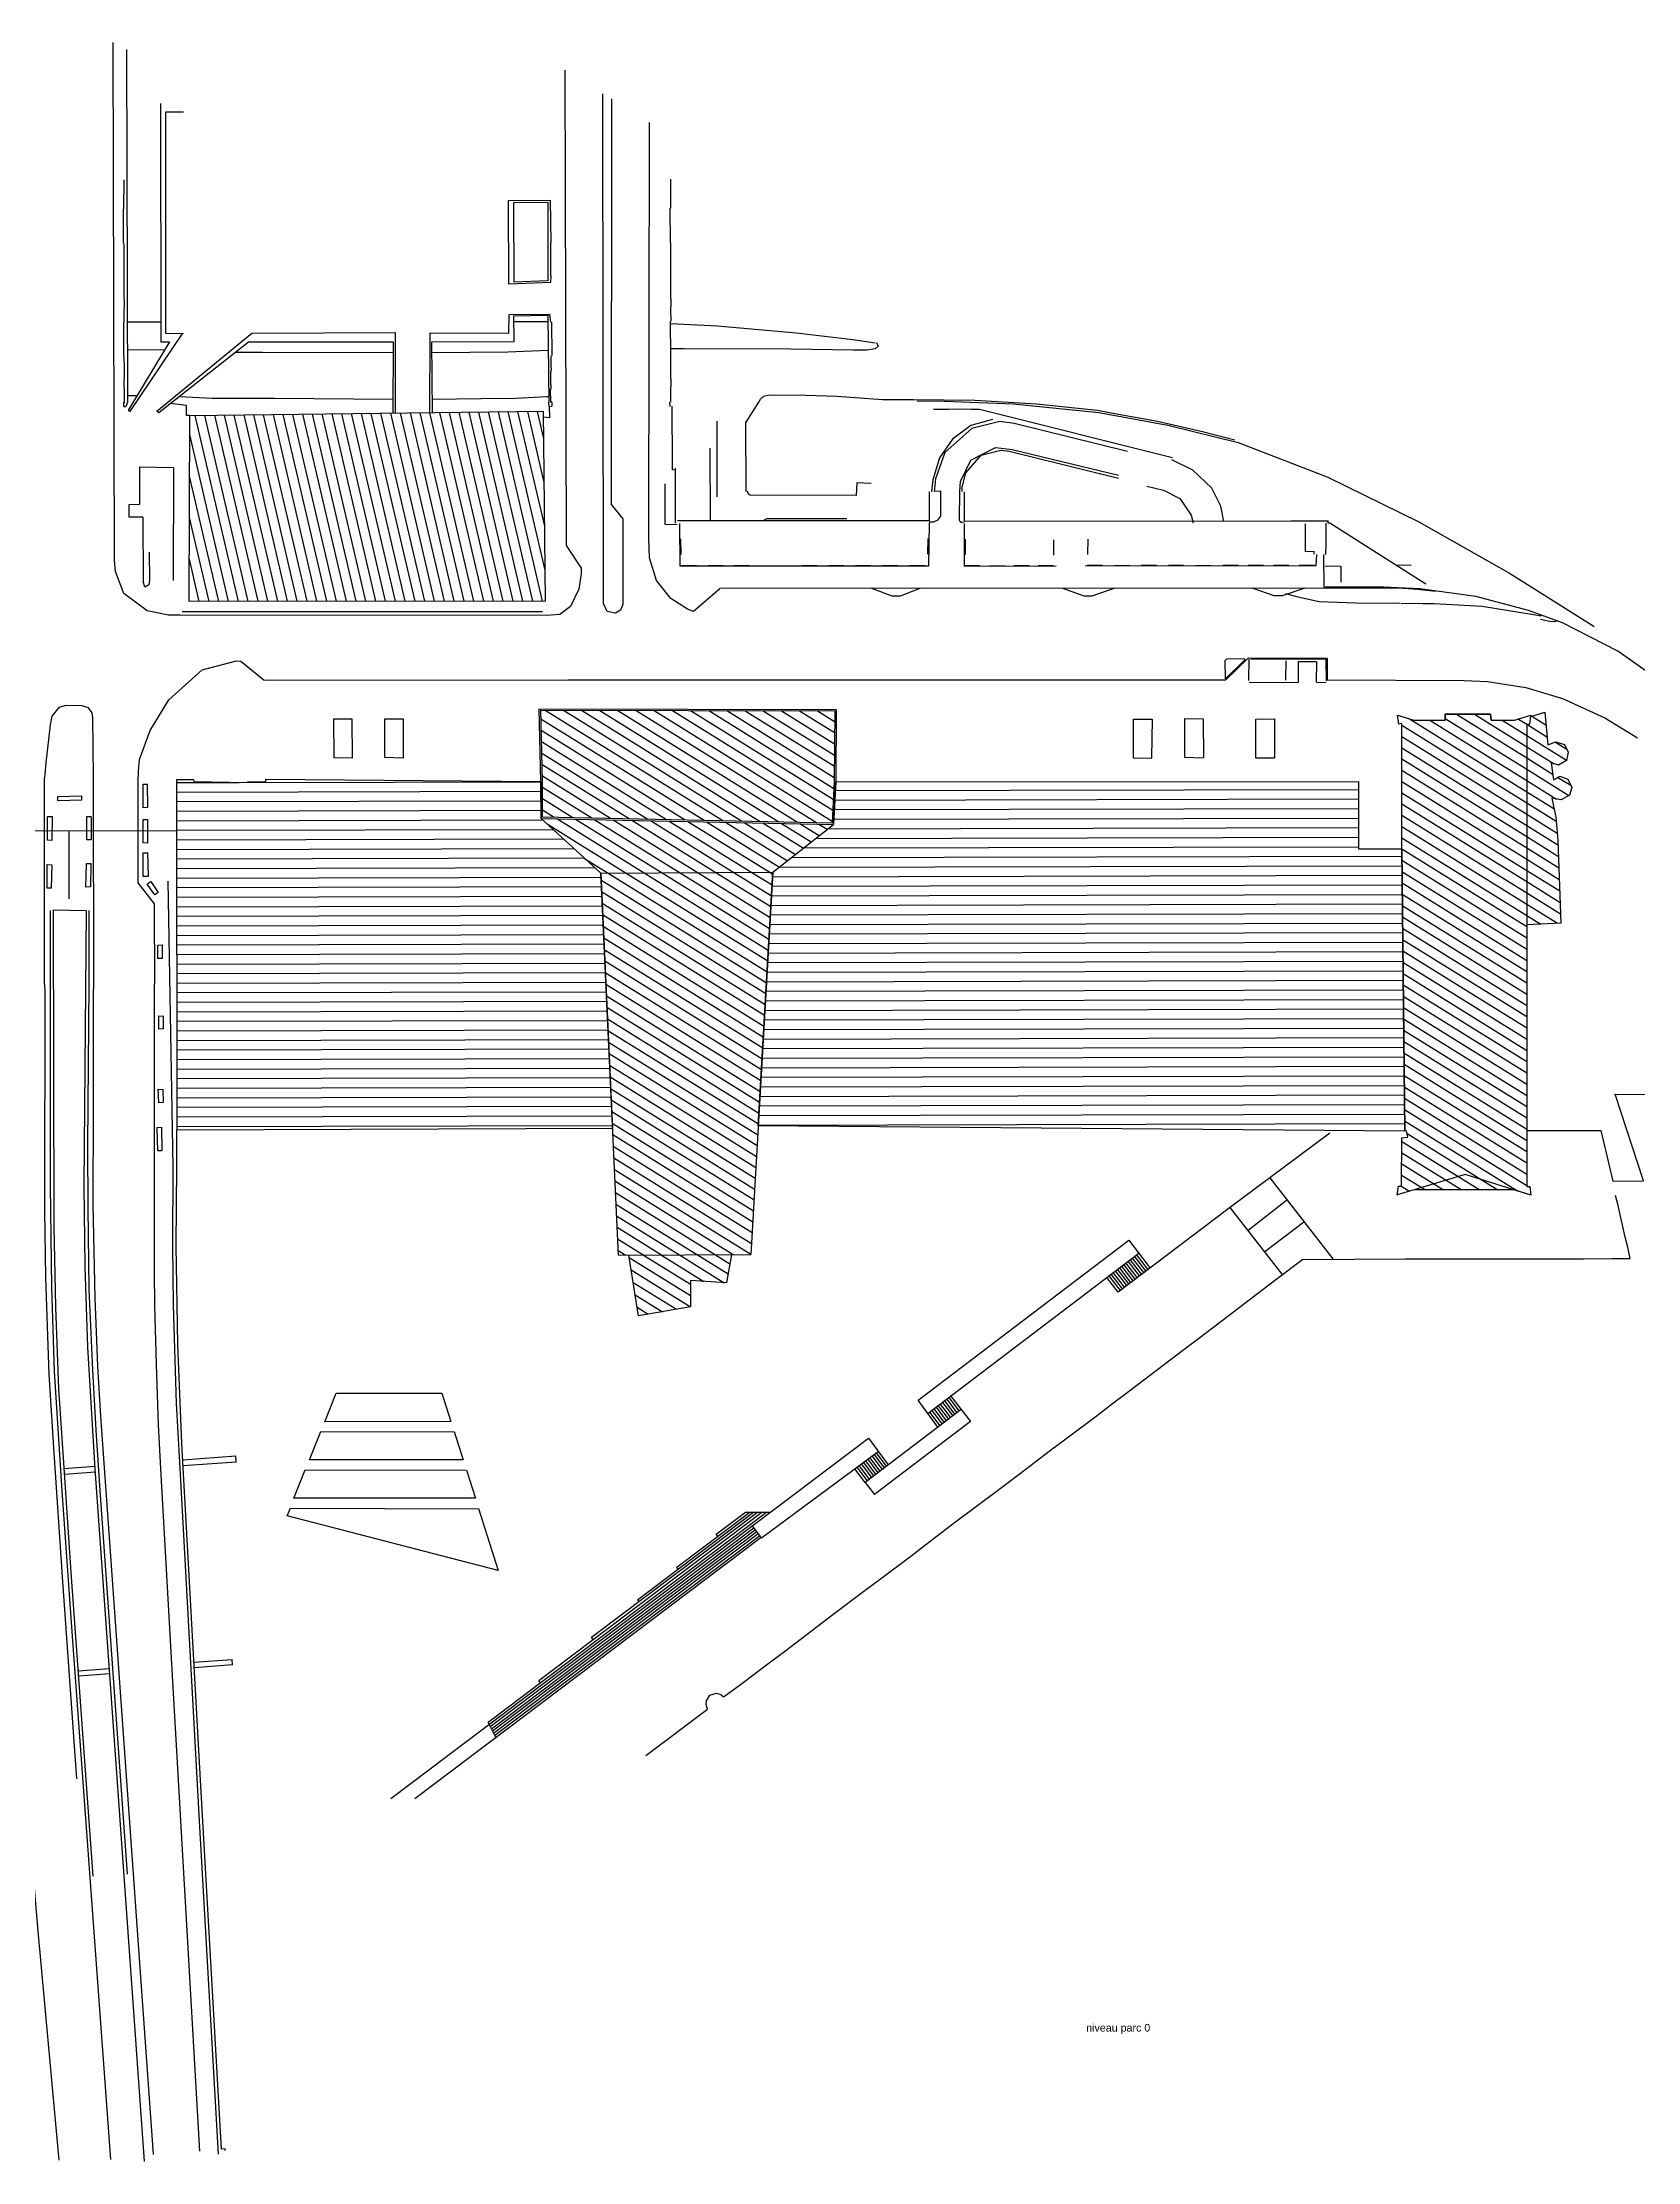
# Model space of a CAD drawing. Header units: millimetres. Extents: x 197581 to 283285, y -61110 to -31602.
# Drawn here: x 238028 to 258900, y -61034 to -33304 of the extents above; entities that cross this region are included whole.
import ezdxf

# ---------------------------------------------------------------- set-up
doc = ezdxf.new("R2010")
doc.units = ezdxf.units.MM
for name, color, linetype in [('CUDL_BA', 7, 'Continuous'), ('CUDL_BO', 7, 'Continuous'), ('CUDL_BR', 7, 'Continuous'), ('CUDL_BT', 7, 'Continuous'), ('CUDL_FACADES', 7, 'Continuous'), ('CUDL_LA', 7, 'Continuous'), ('CUDL_MU', 7, 'Continuous'), ('CUDL_PO', 7, 'Continuous'), ('CUDL_SM', 7, 'Continuous'), ('CUDL_SP', 7, 'Continuous'), ('hachuresbatit', 8, 'Continuous'), ('PORTZY', 7, 'Continuous'), ('VASCONI', 7, 'Continuous')]:
    doc.layers.add(name, color=color, linetype=linetype)
doc.styles.add('FIN', font='ARIAL.TTF', dxfattribs={"height": 1})
pattern_1 = [(180.13054182, (-6430472.31, -72703999.2), (0.28479782, -124.99967556), [])]
pattern_2 = [(148.13054182, (-6430472.31, -72703999.2), (-65.99821385, -106.15665673), [])]

msp = doc.modelspace()

# ---------------------------------------------------------------- hatches: boundary and pattern name
at = {"layer": 'hachuresbatit'}
h = msp.add_hatch(dxfattribs=at)
h.set_pattern_fill('ANSI31', color=256, scale=1000, angle=58.1305, style=0)
h.set_pattern_definition([(103.13054182, (-6430472.31, -72703999.2), (-121.7318764, -28.39630728), [])])
h.paths.add_polyline_path([(239957, -38187), (244586, -38131), (244610, -40615), (239950, -40618)])
h = msp.add_hatch(dxfattribs=at)
h.set_pattern_fill('ANSI31', color=256, scale=1000, angle=135.1305, style=0)
h.set_pattern_definition(pattern_1)
h.paths.add_polyline_path([(239792, -47539), (239786, -42951), (240006, -42947), (240010, -42977), (240714, -42988), (240713, -42978), (240950, -42976), (240952, -42944), (244552, -42974), (244553, -43457), (245333, -44175), (245488, -47514)])
h = msp.add_hatch(dxfattribs=at)
h.set_pattern_fill('ANSI31', color=256, scale=1000, angle=135.1305, style=0)
h.set_pattern_definition(pattern_1)
h.paths.add_polyline_path([(255853, -47550), (247395, -47481), (247584, -44163), (248379, -43537), (248409, -42981), (255250, -42973), (255248, -43858), (255813, -43858)])
at = {"layer": 'PORTZY'}
h = msp.add_hatch(dxfattribs=at)
h.set_pattern_fill('ANSI31', color=8, scale=1000, angle=103.1305, style=0)
h.set_pattern_definition(pattern_2)
h.paths.add_polyline_path([(248360, -43516), (248389, -42980), (248395, -42051), (244548, -42042), (244572, -42974), (244573, -43437)])
h = msp.add_hatch(dxfattribs=at)
h.set_pattern_fill('ANSI31', color=8, scale=1000, angle=103.1305, style=0)
h.set_pattern_definition(pattern_2)
h.paths.add_polyline_path([(247584, -44163), (248379, -43537), (244553, -43457), (245333, -44175)])
h = msp.add_hatch(dxfattribs=at)
h.set_pattern_fill('ANSI31', color=8, scale=1000, angle=103.1305, style=0)
h.set_pattern_definition(pattern_2)
h.paths.add_polyline_path([(247584, -44163), (245333, -44175), (245488, -47514), (245487, -47514), (245564, -49174), (247299, -49164)])
h = msp.add_hatch(dxfattribs=at)
h.set_pattern_fill('ANSI31', color=8, scale=1000, angle=103.1305, style=0)
h.set_pattern_definition(pattern_2)
h.paths.add_polyline_path([(245702, -49173), (245828, -49967), (246508, -49849), (246509, -49504), (246981, -49535), (247046, -49166)])
at = {"layer": 'VASCONI'}
h = msp.add_hatch(dxfattribs=at)
h.set_pattern_fill('ANSI31', color=8, scale=1000, angle=103.1305, style=0)
h.set_pattern_definition(pattern_2)
edge = h.paths.add_edge_path()
edge.add_line((257449, -42221), (257449, -48275))
edge.add_line((257449, -48275), (257489, -48275))
edge.add_line((257489, -48275), (257503, -48386))
edge.add_line((257503, -48386), (257290, -48320))
edge.add_line((257290, -48320), (255973, -48320))
edge.add_line((255973, -48320), (255756, -48385))
edge.add_line((255756, -48385), (255773, -48268))
edge.add_line((255773, -48268), (255812, -48269))
edge.add_line((255812, -48269), (255815, -47637))
edge.add_line((255815, -47637), (255895, -47628))
edge.add_line((255895, -47628), (255878, -47547))
edge.add_line((255878, -47547), (255853, -47550))
edge.add_line((255853, -47550), (255813, -43858))
edge.add_line((255813, -43858), (255814, -42218))
edge.add_line((255814, -42218), (255774, -42223))
edge.add_line((255774, -42223), (255759, -42105))
edge.add_line((255759, -42105), (255973, -42173))
edge.add_line((255973, -42173), (256384, -42173))
edge.add_line((256384, -42173), (256384, -42094))
edge.add_line((256384, -42094), (256974, -42095))
edge.add_line((256974, -42095), (256984, -42174))
edge.add_line((256984, -42174), (257289, -42173))
edge.add_line((257289, -42173), (257503, -42108))
h = msp.add_hatch(dxfattribs=at)
h.set_pattern_fill('ANSI31', color=8, scale=1000, angle=103.1305, style=0)
h.set_pattern_definition(pattern_2)
h.paths.add_polyline_path([(257855, -43744), (257828, -43442), (257778, -43195), (257901, -43213), (258008, -43154), (258039, -43055), (257989, -42946), (257882, -42907), (257799, -42954), (257768, -42732), (257867, -42760), (257969, -42699), (257992, -42591), (257944, -42493), (257831, -42457), (257724, -42497), (257685, -42069), (257502, -42123), (257488, -42226), (257449, -42221), (257449, -44850), (257897, -44827)])

# ---------------------------------------------------------------- linework, layer by layer
for p, q in [((236965, -43620), (239787, -43616)), ((238376, -43618), (238375, -44512))]:
    msp.add_line(p, q)
at = {"layer": 'CUDL_BA'}
for p, q in [((239527, -38129), (240767, -37108)), ((240767, -37108), (242643, -37099)), ((242643, -37099), (242645, -38154)), ((244681, -38011), (244678, -37840)), ((238136, -47512), (238134, -44662)), ((238635, -45627), (238618, -47732)), ((238133, -48260), (238136, -47512)), ((238618, -47732), (238621, -48559)), ((238151, -49594), (238133, -48260)), ((238621, -48559), (238638, -49617)), ((249619, -51241), (252375, -49146)), ((238189, -50695), (238151, -49594)), ((238638, -49617), (238682, -50674)), ((238286, -52257), (238189, -50695)), ((238682, -50674), (238729, -51465)), ((238729, -51465), (238778, -52253)), ((247438, -52871), (248965, -51741)), ((238417, -54101), (238286, -52257)), ((238778, -52253), (239139, -57273))]:
    msp.add_line(p, q, dxfattribs=at)
for points in [[(239873, -34217, 0), (239639, -34216, 0), (239638, -37110, 0), (239874, -37113, 0)], [(239097, -35267, 0), (239097, -35104, 0)], [(246249, -35255, 0), (246249, -35093, 0)], [(239096, -35482, 0), (239096, -35323, 0)], [(244679, -36360, 0), (244677, -36447, 0), (244130, -36469, 0), (244126, -35371, 0), (244672, -35370, 0), (244681, -35926, 0)], [(246249, -35473, 0), (246250, -35312, 0)], [(239099, -36092, 0), (239097, -35934, 0)], [(244679, -36084, 0), (244681, -35926, 0)], [(246253, -36084, 0), (246250, -35922, 0)], [(239100, -36311, 0), (239098, -36150, 0)], [(244680, -36304, 0), (244680, -36141, 0)], [(246251, -36300, 0), (246253, -36142, 0)], [(239101, -36745, 0), (239097, -36583, 0)], [(239099, -36527, 0), (239098, -36368, 0)], [(246252, -36519, 0), (246250, -36358, 0)], [(246254, -36736, 0), (246253, -36577, 0)], [(239099, -36967, 0), (239100, -36801, 0)], [(243099, -38149, 0), (243104, -37104, 0), (244132, -37109, 0), (244136, -36864, 0), (244665, -36860, 0), (244675, -36965, 0)], [(246254, -36952, 0), (246252, -36794, 0)], [(239862, -37107, 0), (239169, -38137, 0)], [(239103, -37578, 0), (239100, -37413, 0)], [(244685, -37563, 0), (244685, -37404, 0)], [(246252, -37566, 0), (246253, -37402, 0)], [(239100, -37795, 0), (239101, -37632, 0)], [(244681, -37783, 0), (244683, -37619, 0)], [(246255, -37784, 0), (246251, -37623, 0)], [(239102, -38014, 0), (239103, -37850, 0)], [(246251, -38010, 0), (246252, -37840, 0)], [(246379, -39798, 0), (246382, -40003, 0)], [(249614, -39999, 0), (249616, -39796, 0)], [(250102, -39803, 0), (250101, -40003, 0)], [(251261, -40014, 0), (251260, -39811, 0)], [(251707, -39806, 0), (251704, -40005, 0)], [(246390, -40147, 0), (246588, -40150, 0)], [(246740, -40148, 0), (246937, -40150, 0)], [(247075, -40148, 0), (247280, -40145, 0)], [(247603, -40147, 0), (247805, -40151, 0)], [(247963, -40147, 0), (248161, -40148, 0)], [(248316, -40149, 0), (248515, -40148, 0)], [(248666, -40148, 0), (248868, -40149, 0)], [(249015, -40147, 0), (249217, -40149, 0)], [(249374, -40148, 0), (249576, -40148, 0)], [(250095, -40145, 0), (250300, -40147, 0)], [(250413, -40151, 0), (250615, -40148, 0)], [(250738, -40147, 0), (250941, -40148, 0)], [(251058, -40146, 0), (251258, -40147, 0)], [(251696, -40146, 0), (251897, -40144, 0)], [(252050, -40147, 0), (252254, -40143, 0)], [(252404, -40146, 0), (252604, -40144, 0)], [(252761, -40144, 0), (252960, -40143, 0)], [(253114, -40147, 0), (253316, -40145, 0)], [(253473, -40143, 0), (253675, -40141, 0)], [(253804, -40146, 0), (254005, -40145, 0)], [(254135, -40144, 0), (254338, -40146, 0)], [(254473, -40145, 0), (254674, -40143, 0)], [(240331, -60937, 0), (240089, -56653, 0), (239825, -51882, 0), (239785, -51115, 0), (239746, -49822, 0), (239736, -49050, 0), (239738, -48015, 0), (239675, -44278, 0)], [(253804, -48847, 0), (254304, -48452, 0)], [(254530, -48747, 0), (254023, -49128, 0)]]:
    msp.add_polyline3d(points, dxfattribs=at)
at = {"layer": 'CUDL_BO'}
for p, q in [((239146, -37924), (239267, -37924)), ((239819, -37937), (240252, -37959))]:
    msp.add_line(p, q, dxfattribs=at)
for points in [[(239828, -40799, 0), (239678, -40800, 0), (239400, -40742, 0), (239093, -40516, 0), (238985, -40225, 0), (238974, -40079, 0), (238955, -33304, 0)], [(244866, -33666, 0), (244880, -39887, 0), (245078, -40184, 0), (245076, -40256, 0), (245046, -40458, 0), (244937, -40687, 0), (244798, -40788, 0), (244680, -40800, 0)], [(245472, -39351, 0), (245625, -39540, 0), (245625, -40659, 0), (245594, -40731, 0), (245528, -40773, 0), (245418, -40751, 0), (245369, -40647, 0), (245363, -33975, 0)], [(245473, -34044, 0), (245471, -39352, 0)], [(246892, -40452, 0), (246549, -40751, 0), (246470, -40718, 0), (246252, -40582, 0), (246063, -40344, 0), (245973, -40049, 0), (245965, -39794, 0), (245971, -34353, 0)], [(239623, -37333, 0), (239144, -37325, 0)], [(242619, -37367, 0), (240908, -37363, 0), (240553, -37360, 0)], [(244646, -37337, 0), (244118, -37355, 0), (243125, -37368, 0)], [(248941, -37231, 0), (248962, -37277, 0), (248925, -37314, 0), (248816, -37333, 0), (248640, -37330, 0), (247820, -37317, 0), (246415, -37315, 0), (246248, -37315, 0)], [(240252, -37959, 0), (241067, -37961, 0), (242615, -37972, 0)], [(243130, -37970, 0), (243764, -37962, 0), (244222, -37957, 0), (244625, -37938, 0), (244652, -37937, 0)], [(247238, -38272, 0), (247402, -38011, 0), (247425, -37970, 0), (247467, -37931, 0), (247520, -37918, 0), (247619, -37914, 0), (248018, -37920, 0), (248421, -37931, 0), (248723, -37954, 0), (249020, -37975, 0), (249425, -37977, 0), (249823, -37979, 0), (250230, -37985, 0), (251034, -38033, 0), (251828, -38117, 0), (252106, -38168, 0)], [(252106, -38168, 0), (252620, -38261, 0), (253205, -38394, 0), (253629, -38506, 0)], [(253865, -40447, 0), (246891, -40451, 0)], [(249507, -40450, 0), (249250, -40550, 0), (249148, -40550, 0), (248879, -40450, 0)], [(252048, -40449, 0), (251760, -40550, 0), (251657, -40550, 0), (251379, -40450, 0)], [(255774, -40447, 0), (255767, -40447, 0), (253865, -40448, 0)], [(254544, -40446, 0), (254250, -40547, 0), (254144, -40547, 0), (253869, -40448, 0)], [(256254, -40487, 0), (256020, -40463, 0), (255774, -40447, 0)], [(244680, -40800, 0), (239832, -40803, 0)], [(239283, -42982, 0), (239285, -42844, 0), (239298, -42688, 0), (239439, -42306, 0), (239681, -41908, 0), (240120, -41513, 0), (240568, -41397, 0), (240625, -41400, 0), (240929, -41648, 0), (244903, -41646, 0)], [(253513, -41643, 0), (253811, -41358, 0), (254837, -41361, 0)], [(254837, -41361, 0), (254838, -41644, 0), (256629, -41655, 0), (256934, -41667, 0), (257437, -41747, 0), (257917, -41891, 0), (258472, -42143, 0), (258898, -42403, 0)], [(244903, -41646, 0), (253513, -41646, 0)], [(238055, -42939, 0), (238063, -42888, 0), (238068, -42829, 0), (238077, -42730, 0), (238135, -42233, 0), (238155, -42120, 0), (238253, -42002, 0), (238337, -41977, 0), (238545, -41982, 0), (238621, -42005, 0), (238675, -42078, 0), (238685, -42141, 0), (238695, -42909, 0)]]:
    msp.add_polyline3d(points, dxfattribs=at)
at = {"layer": 'CUDL_BR'}
for points in [[(249629, -39591, 0), (249623, -40158, 0), (246371, -40157, 0), (246368, -39601, 0)], [(251293, -40158, 0), (250091, -40161, 0), (250094, -39599, 0)], [(254699, -40004, 0), (254692, -40155, 0), (251670, -40157, 0)], [(254798, -40446, 0), (254796, -40005, 0)]]:
    msp.add_polyline3d(points, dxfattribs=at)
at = {"layer": 'CUDL_BT'}
for p, q in [((239092, -38013), (239102, -38014)), ((239095, -38070), (239122, -38068)), ((239143, -38011), (239122, -38068)), ((239169, -38137), (239153, -38113)), ((239527, -38129), (239551, -38148)), ((239957, -38187), (239914, -38186)), ((244660, -38070), (244653, -38011)), ((244660, -38070), (244696, -38063)), ((244694, -38012), (244681, -38011)), ((257448, -47642), (257448, -47642))]:
    msp.add_line(p, q, dxfattribs=at)
at = {"layer": 'CUDL_FACADES'}
for p, q in [((239950, -40618), (239957, -38187)), ((239957, -38187), (244586, -38131)), ((244610, -40615), (244586, -38131)), ((239163, -39349), (239304, -39346)), ((239164, -39515), (239163, -39349)), ((239344, -39516), (239164, -39515)), ((244610, -40615), (239950, -40618)), ((252245, -48975), (252522, -49341)), ((250050, -51192), (250171, -51351)), ((248795, -52146), (248916, -52305)), ((247438, -52871), (247319, -52713))]:
    msp.add_line(p, q, dxfattribs=at)
for points in [[(249631, -39183, 0), (249629, -39562, 0), (246337, -39564, 0)], [(250092, -39569, 0), (250093, -39185, 0)], [(254363, -39570, 0), (250093, -39571, 0)], [(254854, -39570, 0), (254363, -39570, 0)], [(256128, -40393, 0), (254874, -39594, 0), (254853, -39593, 0), (254852, -39573, 0)], [(254462, -41669, 0), (254465, -41404, 0), (254696, -41404, 0)], [(254697, -41404, 0), (254696, -41673, 0)], [(256984, -42174, 0), (256974, -42095, 0), (256384, -42094, 0), (256384, -42173, 0)], [(255813, -43515, 0), (255813, -43150, 0)], [(258575, -48205, 0), (258979, -48202, 0)], [(258676, -48664, 0), (258644, -48522, 0)], [(258739, -48937, 0), (258707, -48796, 0)], [(258564, -49218, 0), (258803, -49216, 0), (258770, -49069, 0)], [(254168, -49492, 0), (254521, -49227, 0)], [(254521, -49228, 0), (255864, -49219, 0)], [(256050, -49221, 0), (256186, -49222, 0)], [(256369, -49221, 0), (258036, -49221, 0)], [(258191, -49220, 0), (258564, -49218, 0)], [(253555, -49958, 0), (253761, -49800, 0)], [(252946, -50422, 0), (253154, -50262, 0)], [(252030, -51114, 0), (252237, -50959, 0)], [(251418, -51575, 0), (251833, -51266, 0)], [(250809, -52037, 0), (251220, -51726, 0)], [(250197, -52497, 0), (250611, -52189, 0)], [(249587, -52960, 0), (249999, -52647, 0)], [(248975, -53421, 0), (249389, -53111, 0)], [(248369, -53876, 0), (248776, -53570, 0)], [(247756, -54344, 0), (248166, -54033, 0)], [(247145, -54805, 0), (247556, -54493, 0)], [(246849, -54904, 0), (246904, -54920, 0), (246941, -54952, 0)], [(245922, -55720, 0), (246732, -55115, 0)], [(246732, -55115, 0), (246712, -55051, 0), (246716, -55005, 0)]]:
    msp.add_polyline3d(points, dxfattribs=at)
at = {"layer": 'CUDL_LA'}
for p, q in [((239574, -34105), (239578, -37224)), ((244197, -36880), (244641, -36873)), ((244202, -37217), (244197, -36880)), ((244641, -36873), (244653, -38011)), ((239690, -37221), (239153, -38113)), ((239551, -38148), (240727, -37223)), ((239578, -37224), (239690, -37221)), ((240727, -37223), (242620, -37222)), ((242620, -37222), (242614, -38154)), ((243124, -37223), (244202, -37217)), ((243132, -38148), (243124, -37223)), ((239426, -39972), (239429, -40342)), ((239371, -40433), (239346, -40353)), ((239423, -40402), (239371, -40433)), ((239429, -40342), (239423, -40402)), ((238056, -45609), (238055, -42939)), ((238695, -42909), (238698, -45693)), ((238183, -48801), (238176, -44656)), ((238603, -44661), (238572, -48271)), ((238064, -45694), (238056, -45609)), ((238061, -48592), (238063, -45692)), ((238698, -45693), (238691, -45692)), ((238694, -45690), (238694, -47261)), ((238694, -47261), (238689, -48512)), ((238572, -48271), (238584, -49321)), ((238689, -48512), (238713, -49736)), ((238074, -49467), (238061, -48592)), ((238203, -49852), (238183, -48801)), ((238584, -49321), (238620, -50377)), ((252244, -49550), (252095, -49358)), ((252271, -49529), (252123, -49336)), ((252299, -49507), (252150, -49315)), ((252327, -49486), (252178, -49293)), ((252354, -49465), (252206, -49272)), ((252382, -49443), (252234, -49251)), ((252410, -49422), (252261, -49229)), ((252438, -49401), (252289, -49208)), ((252465, -49379), (252317, -49187)), ((252493, -49358), (252344, -49165)), ((238119, -50735), (238074, -49467)), ((252105, -49657), (251956, -49464)), ((252133, -49636), (251984, -49443)), ((252160, -49614), (252012, -49422)), ((252188, -49593), (252040, -49400)), ((252216, -49572), (252067, -49379)), ((238245, -50924), (238203, -49852)), ((238713, -49736), (238749, -50627)), ((238620, -50377), (238716, -51968)), ((238181, -51758), (238119, -50735)), ((238749, -50627), (238787, -51279)), ((238329, -52215), (238245, -50924)), ((249915, -51016), (250050, -51192)), ((238787, -51279), (239476, -60941)), ((249746, -51423), (249489, -51070)), ((249637, -51228), (249771, -51404)), ((249665, -51206), (249799, -51383)), ((249693, -51185), (249827, -51362)), ((249721, -51164), (249855, -51341)), ((249748, -51143), (249883, -51319)), ((249776, -51122), (249911, -51298)), ((249804, -51100), (249939, -51277)), ((249832, -51079), (249966, -51256)), ((249860, -51058), (249994, -51235)), ((249888, -51037), (250022, -51213)), ((248838, -51568), (249094, -51918)), ((238292, -53382), (238181, -51758)), ((248963, -52019), (248827, -51840)), ((248991, -51998), (248855, -51819)), ((249019, -51977), (248883, -51798)), ((249047, -51956), (248911, -51777)), ((249074, -51934), (248939, -51756)), ((238716, -51968), (239362, -61034)), ((248795, -52146), (248660, -51967)), ((248823, -52125), (248688, -51946)), ((248851, -52103), (248716, -51925)), ((248879, -52082), (248744, -51903)), ((248907, -52061), (248772, -51882)), ((248907, -52061), (248772, -51882)), ((248935, -52040), (248800, -51861)), ((238406, -53325), (238329, -52215)), ((247226, -52536), (247555, -52534)), ((246865, -52851), (246845, -52823)), ((238478, -56025), (238292, -53382)), ((238692, -57300), (238406, -53325)), ((246346, -53280), (246328, -53256)), ((245832, -53702), (245815, -53681)), ((245231, -54198), (245213, -54173)), ((244541, -54763), (244522, -54738)), ((243960, -55484), (243860, -55283))]:
    msp.add_line(p, q, dxfattribs=at)
for points in [[(239143, -38011, 0), (239146, -38016, 0), (239132, -33396, 0)], [(244641, -35395, 0), (244640, -36424, 0), (244199, -36443, 0), (244197, -35398, 0), (244638, -35396, 0)], [(252224, -38659, 0), (250742, -38291, 0), (250556, -38265, 0), (250188, -38355, 0), (249838, -38670, 0), (249712, -39013, 0), (249699, -39145, 0), (249697, -39176, 0), (249781, -39173, 0), (249781, -39472, 0), (249779, -39503, 0), (249739, -39555, 0), (249686, -39580, 0), (249662, -39581, 0)], [(250030, -39182, 0), (250039, -39051, 0), (250178, -38769, 0), (250500, -38605, 0), (250716, -38629, 0), (252110, -38968, 0)], [(248870, -39077, 0), (248683, -39069, 0), (248676, -39231, 0), (247288, -39230, 0), (247266, -39216, 0), (247255, -39176, 0)], [(247461, -39569, 0), (247479, -39546, 0), (247512, -39535, 0), (248553, -39533, 0)], [(254810, -40153, 0), (255017, -40159, 0), (255016, -40367, 0)], [(257847, -40871, 0), (257811, -40885, 0), (257753, -40881, 0), (257687, -40868, 0), (257631, -40855, 0)], [(253757, -41389, 0), (253507, -41630, 0), (253505, -41390, 0), (253525, -41368, 0), (253752, -41366, 0), (253760, -41388, 0)], [(239498, -45626, 0), (239497, -44577, 0), (239283, -44302, 0), (239283, -42982, 0)], [(238232, -43229, 0), (238231, -43170, 0), (238539, -43162, 0), (238542, -43220, 0), (238233, -43230, 0)], [(239401, -43010, 0), (239402, -43316, 0), (239347, -43318, 0), (239345, -43008, 0), (239403, -43010, 0)], [(238095, -43743, 0), (238096, -43434, 0), (238157, -43434, 0), (238152, -43745, 0), (238094, -43744, 0)], [(238668, -43434, 0), (238667, -43737, 0), (238608, -43739, 0), (238609, -43435, 0), (238664, -43433, 0)], [(239403, -43473, 0), (239405, -43784, 0), (239347, -43778, 0), (239347, -43471, 0), (239406, -43471, 0)], [(238091, -44372, 0), (238093, -44061, 0), (238150, -44064, 0), (238145, -44372, 0), (238089, -44372, 0)], [(238663, -44048, 0), (238659, -44353, 0), (238599, -44356, 0), (238607, -44047, 0), (238664, -44047, 0)], [(239405, -43908, 0), (239412, -44219, 0), (239349, -44217, 0), (239346, -43910, 0), (239406, -43907, 0)], [(239447, -44282, 0), (239544, -44428, 0), (239499, -44459, 0), (239398, -44318, 0), (239445, -44283, 0)], [(239595, -45114, 0), (239595, -45291, 0), (239539, -45290, 0), (239539, -45115, 0), (239595, -45114, 0)], [(240089, -60899, 0), (239726, -54598, 0), (239579, -51970, 0), (239547, -51388, 0), (239521, -50602, 0), (239498, -49832, 0), (239495, -49394, 0), (239496, -45627, 0)], [(239610, -46040, 0), (239607, -46213, 0), (239553, -46217, 0), (239550, -46040, 0), (239612, -46044, 0)], [(239605, -47001, 0), (239609, -47175, 0), (239552, -47181, 0), (239545, -47002, 0), (239607, -47004, 0)], [(239588, -47500, 0), (239592, -47806, 0), (239537, -47809, 0), (239529, -47503, 0), (239589, -47500, 0)], [(240422, -60888, 0), (240420, -60868, 0), (240370, -60869, 0), (240102, -56123, 0), (239854, -51636, 0), (239801, -50343, 0), (239780, -49050, 0), (239786, -48014, 0), (239787, -47536, 0)], [(254086, -48159, 0), (254913, -49223, 0)], [(254251, -49420, 0), (253570, -48549, 0)], [(237294, -49426, 0), (237344, -50427, 0), (237391, -51229, 0), (237454, -51998, 0), (237971, -58019, 0), (238242, -61016, 0)], [(243371, -51351, 0), (241723, -51353, 0), (241872, -50977, 0), (243254, -50978, 0), (243371, -51349, 0)], [(243414, -51481, 0), (243532, -51851, 0), (241522, -51853, 0), (241671, -51482, 0), (243412, -51484, 0)], [(243577, -51985, 0), (243695, -52353, 0), (241320, -52352, 0), (241468, -51984, 0), (243574, -51987, 0)], [(243736, -52490, 0), (243990, -53298, 0), (241231, -52584, 0), (241273, -52484, 0), (243734, -52492, 0)], [(238926, -61005, 0), (238417, -54101, 0)]]:
    msp.add_polyline3d(points, dxfattribs=at)
at = {"layer": 'CUDL_MU'}
for p, q in [((239915, -38055), (239701, -38030)), ((239914, -38186), (239915, -38055)), ((244663, -38218), (244587, -38209)), ((244660, -38070), (244663, -38218)), ((244694, -38012), (244696, -38063)), ((239304, -39346), (239302, -38859)), ((239302, -38859), (239742, -38868)), ((239742, -38868), (239741, -40346)), ((239344, -39516), (239346, -40353)), ((238176, -44656), (238603, -44661)), ((238638, -44663), (238635, -45627)), ((254875, -47577), (254086, -48159)), ((254086, -48159), (253538, -48571)), ((253538, -48571), (252105, -49657)), ((249489, -51070), (252245, -48975)), ((250050, -51192), (248795, -52146)), ((242588, -56282), (248838, -51568)), ((250171, -51351), (248916, -52305)), ((243860, -55283), (247504, -52535)), ((244522, -54738), (247443, -52535)), ((245213, -54173), (247384, -52535)), ((245815, -53681), (247334, -52535)), ((246328, -53256), (247283, -52536)), ((246845, -52823), (247226, -52536)), ((242903, -56281), (247433, -52865)), ((243888, -55340), (247338, -52739)), ((243903, -55369), (247357, -52764)), ((243917, -55398), (247376, -52789)), ((243931, -55426), (247395, -52814)), ((243946, -55455), (247414, -52839))]:
    msp.add_line(p, q, dxfattribs=at)
for points in [[(239091, -35932, 0), (239091, -35482, 0)], [(239096, -35323, 0), (239097, -35267, 0)], [(246245, -35921, 0), (246242, -35474, 0)], [(246250, -35312, 0), (246249, -35255, 0)], [(239098, -36150, 0), (239099, -36092, 0)], [(239098, -36368, 0), (239100, -36311, 0)], [(244680, -36141, 0), (244679, -36084, 0)], [(244679, -36360, 0), (244680, -36304, 0)], [(246250, -36358, 0), (246251, -36300, 0)], [(246253, -36142, 0), (246253, -36084, 0)], [(239097, -36583, 0), (239099, -36527, 0)], [(246253, -36577, 0), (246252, -36519, 0)], [(239100, -36801, 0), (239101, -36745, 0)], [(246252, -36794, 0), (246254, -36736, 0)], [(239095, -37412, 0), (239093, -36968, 0)], [(239143, -36960, 0), (239578, -36960, 0)], [(244198, -36956, 0), (244642, -36957, 0)], [(244688, -36965, 0), (244692, -37402, 0)], [(246249, -37400, 0), (246247, -36956, 0)], [(246247, -36984, 0), (246862, -37014, 0), (247890, -37104, 0), (248633, -37190, 0), (248924, -37233, 0)], [(239101, -37632, 0), (239103, -37578, 0)], [(244685, -37563, 0), (244683, -37619, 0)], [(246251, -37623, 0), (246252, -37566, 0)], [(239103, -37850, 0), (239100, -37795, 0)], [(244681, -37783, 0), (244681, -37840, 0)], [(246252, -37840, 0), (246255, -37784, 0)], [(239095, -38070, 0), (239092, -38013, 0)], [(246240, -38068, 0), (246238, -38010, 0)], [(246268, -38441, 0), (246267, -38065, 0)], [(246852, -38261, 0), (246853, -39248, 0)], [(249474, -37992, 0), (249833, -37997, 0), (250728, -38035, 0), (251850, -38145, 0), (252162, -38202, 0)], [(250466, -38237, 0), (250411, -38253, 0), (250175, -38318, 0), (249934, -38496, 0), (249765, -38739, 0), (249677, -39026, 0), (249665, -39138, 0), (249663, -39183, 0)], [(249687, -38102, 0), (249893, -38101, 0)], [(249997, -38100, 0), (250186, -38102, 0)], [(250290, -38105, 0), (252813, -38734, 0)], [(252162, -38202, 0), (252752, -38311, 0), (253673, -38540, 0), (254847, -38991, 0), (256039, -39579, 0), (257223, -40249, 0), (257953, -40707, 0), (258330, -40947, 0)], [(246272, -38897, 0), (246272, -38444, 0)], [(247236, -39182, 0), (247231, -38270, 0)], [(246760, -38612, 0), (246767, -39566, 0)], [(250064, -39180, 0), (250064, -39123, 0), (250109, -38935, 0), (250310, -38707, 0), (250569, -38638, 0), (250679, -38653, 0), (252106, -39008, 0)], [(253487, -39574, 0), (253449, -39371, 0), (253329, -39137, 0), (253082, -38900, 0), (252805, -38768, 0)], [(246178, -39612, 0), (246176, -39082, 0)], [(246310, -38900, 0), (246272, -38897, 0)], [(246314, -39594, 0), (246312, -38874, 0)], [(250061, -39584, 0), (250048, -39584, 0), (250034, -39570, 0), (250027, -39552, 0), (250030, -39182, 0)], [(252480, -39110, 0), (252697, -39163, 0), (252910, -39270, 0), (253059, -39490, 0), (253083, -39592, 0)], [(246335, -39616, 0), (246178, -39612, 0)], [(249662, -39581, 0), (249630, -39582, 0)], [(250090, -39583, 0), (250061, -39584, 0)], [(254555, -39690, 0), (254555, -39605, 0)], [(254821, -39596, 0), (254820, -39855, 0)], [(254670, -40002, 0), (254667, -39967, 0), (254553, -39970, 0), (254555, -39690, 0)], [(254820, -39855, 0), (254818, -40003, 0)], [(255741, -40142, 0), (255936, -40144, 0)], [(255762, -40441, 0), (255579, -40433, 0), (254814, -40430, 0)], [(259843, -42173, 0), (259351, -41772, 0), (258643, -41270, 0), (257919, -40900, 0), (257471, -40736, 0), (256783, -40556, 0), (256050, -40452, 0), (255762, -40441, 0)], [(239858, -40751, 0), (244572, -40751, 0)], [(254292, -40513, 0), (254437, -40554, 0), (254735, -40618, 0), (255212, -40638, 0), (255789, -40641, 0)], [(255802, -40641, 0), (256091, -40645, 0)], [(256091, -40645, 0), (256240, -40647, 0), (256868, -40680, 0), (257539, -40788, 0), (257637, -40809, 0)], [(253812, -41654, 0), (253819, -41374, 0)], [(253841, -41372, 0), (254822, -41376, 0)], [(254299, -41651, 0), (254300, -41394, 0)], [(254820, -41376, 0), (254823, -41659, 0)], [(254464, -41683, 0), (253817, -41680, 0)], [(254825, -41680, 0), (254697, -41683, 0)], [(242081, -42668, 0), (241844, -42665, 0), (241842, -42155, 0), (242077, -42157, 0), (242081, -42669, 0)], [(242748, -42669, 0), (242511, -42663, 0), (242509, -42156, 0), (242749, -42154, 0), (242750, -42669, 0)], [(252544, -42672, 0), (252305, -42668, 0), (252304, -42159, 0), (252548, -42158, 0), (252542, -42669, 0)], [(253218, -42668, 0), (252976, -42663, 0), (252977, -42152, 0), (253215, -42153, 0), (253219, -42666, 0)], [(254145, -42669, 0), (253907, -42669, 0), (253907, -42158, 0), (254147, -42157, 0), (254147, -42670, 0)]]:
    msp.add_polyline3d(points, dxfattribs=at)
at = {"layer": 'CUDL_PO'}
for points in [[(255813, -43697, 0), (255813, -43515, 0)], [(258644, -48522, 0), (258612, -48392, 0)], [(258707, -48796, 0), (258676, -48664, 0)], [(258770, -49069, 0), (258739, -48937, 0)], [(255864, -49219, 0), (256050, -49221, 0)], [(256186, -49222, 0), (256369, -49221, 0)], [(258036, -49221, 0), (258191, -49220, 0)], [(253761, -49800, 0), (254168, -49492, 0)], [(253154, -50262, 0), (253555, -49958, 0)], [(252237, -50959, 0), (252946, -50422, 0)], [(251833, -51266, 0), (252030, -51114, 0)], [(251220, -51726, 0), (251418, -51575, 0)], [(250611, -52189, 0), (250809, -52037, 0)], [(249999, -52647, 0), (250197, -52497, 0)], [(249389, -53111, 0), (249587, -52960, 0)], [(248776, -53570, 0), (248975, -53421, 0)], [(248166, -54033, 0), (248369, -53876, 0)], [(247556, -54493, 0), (247756, -54344, 0)], [(246716, -55005, 0), (246763, -54929, 0), (246849, -54904, 0)], [(246941, -54952, 0), (247145, -54805, 0)]]:
    msp.add_polyline3d(points, dxfattribs=at)
at = {"layer": 'CUDL_SM'}
for p, q in [((248379, -43537), (248409, -42981)), ((248379, -43537), (248409, -42981)), ((248409, -42981), (255250, -42973)), ((248409, -42981), (255250, -42973)), ((255250, -42973), (255248, -43858)), ((255250, -42973), (255248, -43858)), ((247584, -44163), (248379, -43537)), ((247584, -44163), (248379, -43537)), ((255248, -43858), (255813, -43858)), ((255248, -43858), (255813, -43858)), ((255813, -43858), (255853, -47550)), ((255813, -43858), (255853, -47550)), ((247395, -47481), (247584, -44163)), ((247395, -47481), (247584, -44163)), ((255853, -47550), (247395, -47481)), ((255853, -47550), (247395, -47481))]:
    msp.add_line(p, q, dxfattribs=at)
msp.add_polyline3d([(239792, -47539, 0), (239786, -42951, 0), (240006, -42947, 0), (240010, -42977, 0), (240714, -42988, 0), (240713, -42978, 0), (240950, -42976, 0), (240952, -42944, 0), (244552, -42974, 0), (244553, -43457, 0), (245333, -44175, 0), (245488, -47514, 0), (239792, -47539, 0)], dxfattribs=at)
msp.add_polyline3d([(239792, -47539, 0), (239786, -42951, 0), (240006, -42947, 0), (240010, -42977, 0), (240714, -42988, 0), (240713, -42978, 0), (240950, -42976, 0), (240952, -42944, 0), (244552, -42974, 0), (244553, -43457, 0), (245333, -44175, 0), (245488, -47514, 0), (239792, -47539, 0)], dxfattribs=at)
at = {"layer": 'CUDL_SP'}
for p, q in [((240565, -51880), (240560, -51798)), ((240517, -54535), (240511, -54463))]:
    msp.add_line(p, q, dxfattribs=at)
for points in [[(249893, -38101, 0), (249997, -38100, 0)], [(250186, -38102, 0), (250290, -38105, 0)], [(255813, -43150, 0), (255815, -42849, 0)], [(258979, -48202, 0), (258608, -47066, 0), (259901, -47069, 0)], [(257449, -47541, 0), (258417, -47540, 0), (258575, -48205, 0)], [(239866, -51849, 0), (240560, -51798, 0)], [(238312, -51963, 0), (238714, -51934, 0)], [(238719, -52012, 0), (238317, -52041, 0)], [(240565, -51880, 0), (239871, -51930, 0)], [(238499, -54610, 0), (238902, -54580, 0)], [(240012, -54499, 0), (240511, -54463, 0)], [(240517, -54535, 0), (240016, -54571, 0)], [(238908, -54652, 0), (238504, -54682, 0)]]:
    msp.add_polyline3d(points, dxfattribs=at)
at = {"layer": 'PORTZY'}
for p, q in [((244528, -42022), (248415, -42031)), ((244552, -42974), (244528, -42022)), ((244548, -42042), (248395, -42051)), ((244572, -42974), (244548, -42042)), ((248395, -42051), (248389, -42980)), ((248415, -42031), (248409, -42981)), ((244553, -43457), (244552, -42974)), ((244573, -43437), (244572, -42974)), ((248389, -42980), (248360, -43516)), ((248409, -42981), (248379, -43537)), ((244553, -43457), (248379, -43537)), ((245333, -44175), (244553, -43457)), ((244573, -43437), (248360, -43516)), ((247584, -44163), (248379, -43537)), ((245333, -44175), (247584, -44163)), ((245564, -49174), (245333, -44175)), ((247584, -44163), (247299, -49164)), ((245564, -49174), (247299, -49164)), ((245828, -49967), (245702, -49173)), ((247046, -49166), (246981, -49535)), ((246509, -49504), (246508, -49849)), ((246981, -49535), (246509, -49504)), ((246508, -49849), (245828, -49967))]:
    msp.add_line(p, q, dxfattribs=at)
at = {"layer": 'VASCONI'}
for p, q in [((255759, -42105), (255973, -42173)), ((255774, -42223), (255759, -42105)), ((256384, -42094), (256974, -42095)), ((256384, -42173), (256384, -42094)), ((256974, -42095), (256984, -42174)), ((257289, -42173), (257503, -42108)), ((257488, -42226), (257502, -42123)), ((257502, -42123), (257685, -42069)), ((257503, -42108), (257502, -42123)), ((257685, -42069), (257724, -42497)), ((255814, -42218), (255774, -42223)), ((255813, -43858), (255814, -42218)), ((255973, -42173), (256384, -42173)), ((256984, -42174), (257289, -42173)), ((257449, -42221), (257449, -48275)), ((257449, -42221), (257488, -42226)), ((257724, -42497), (257831, -42457)), ((257831, -42457), (257944, -42493)), ((257969, -42699), (257867, -42760)), ((257944, -42493), (257992, -42591)), ((257992, -42591), (257969, -42699)), ((257768, -42732), (257799, -42954)), ((257867, -42760), (257768, -42732)), ((257799, -42954), (257882, -42907)), ((257882, -42907), (257989, -42946)), ((257989, -42946), (258039, -43055)), ((257901, -43213), (257778, -43195)), ((257778, -43195), (257828, -43442)), ((258008, -43154), (257901, -43213)), ((258039, -43055), (258008, -43154)), ((257828, -43442), (257855, -43744)), ((257855, -43744), (257897, -44827)), ((255853, -47550), (255813, -43858)), ((257897, -44827), (257449, -44850)), ((255812, -48269), (255815, -47637)), ((255812, -48269), (255815, -47637)), ((255815, -47637), (255895, -47628)), ((255815, -47637), (255895, -47628)), ((255878, -47547), (255853, -47550)), ((255878, -47547), (255853, -47550)), ((255895, -47628), (255878, -47547)), ((255895, -47628), (255878, -47547)), ((256642, -48119), (255756, -48385)), ((257503, -48386), (256642, -48119)), ((255756, -48385), (255773, -48268)), ((255756, -48385), (255773, -48268)), ((255973, -48320), (255756, -48385)), ((255773, -48268), (255812, -48269)), ((255773, -48268), (255812, -48269)), ((257290, -48320), (255973, -48320)), ((257290, -48320), (255973, -48320)), ((257503, -48386), (257290, -48320)), ((257449, -48275), (257489, -48275)), ((257489, -48275), (257503, -48386))]:
    msp.add_line(p, q, dxfattribs=at)
for points in [[(257944, -42493, 0), (257992, -42591, 0), (257969, -42699, 0)], [(257989, -42946, 0), (258039, -43055, 0), (258008, -43154, 0)], [(258008, -43154, 0), (257901, -43213, 0), (257778, -43195, 0)], [(257778, -43195, 0), (257828, -43442, 0)]]:
    msp.add_polyline3d(points, dxfattribs=at)

# ---------------------------------------------------------------- texts
at = {"insert": (251685, -59232), "char_height": 100, "width": 16657.83, "attachment_point": 1, "style": 'FIN'}
msp.add_mtext('niveau parc 0', dxfattribs=at)

doc.saveas('drawing.dxf')
